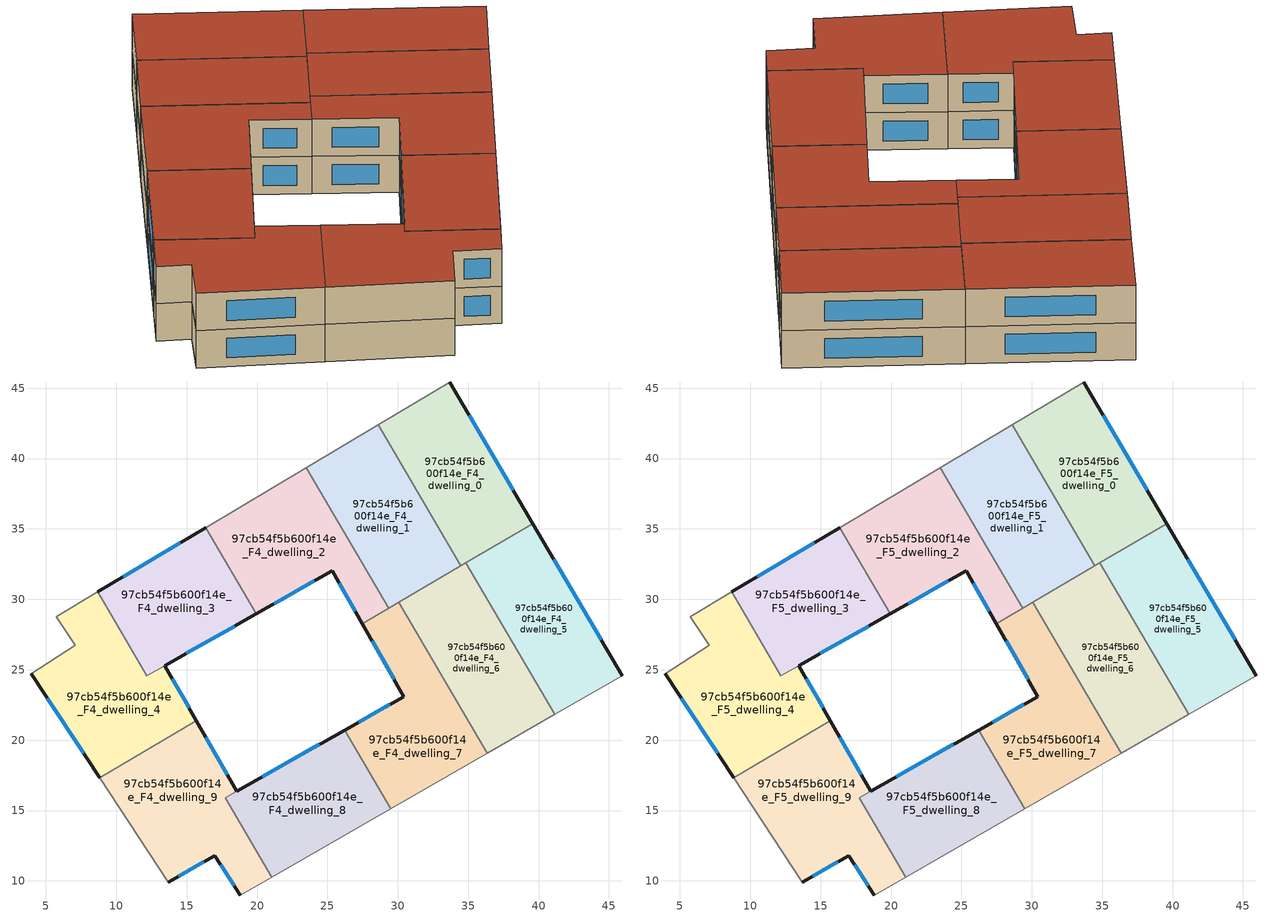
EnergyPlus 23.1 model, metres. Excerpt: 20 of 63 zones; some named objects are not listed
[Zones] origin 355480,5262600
97cb54f5b600f14e_F4_dwelling_0
 floor to 97cb54f5b600f14e_F3_dwelling_0 (EU_floor_Construction): 33.69,45.44 39.59,35.39 34.47,32.39 28.6,42.4 z12
 wall outside (EU_wall_Construction): 39.59,35.39 33.69,45.44 z12:15
 wall to 97cb54f5b600f14e_F4_dwelling_1 (EU_wall_Construction): 28.6,42.4 34.47,32.39 z12:15
 wall adiabatic (EU_wall_Construction): 33.69,45.44 28.6,42.4 z12:15
 wall to 97cb54f5b600f14e_F4_dwelling_5 (EU_wall_Construction): 34.83,32.59 39.59,35.39 z12:15
 wall to 97cb54f5b600f14e_F4_dwelling_6 (EU_wall_Construction): 34.47,32.39 34.83,32.59 z12:15
 window (EU_Window_Construction): 38.2,37.75 35.07,43.08 z12.7:14.3
97cb54f5b600f14e_F4_dwelling_1
 floor to 97cb54f5b600f14e_F3_dwelling_1 (EU_floor_Construction): 28.6,42.4 34.47,32.39 29.34,29.37 23.49,39.35 z12
 wall to 97cb54f5b600f14e_F4_dwelling_2 (EU_wall_Construction): 23.49,39.35 29.34,29.37 z12:15
 wall adiabatic (EU_wall_Construction): 28.6,42.4 23.49,39.35 z12:15
 wall to 97cb54f5b600f14e_F4_dwelling_6 (EU_wall_Construction): 30.05,29.79 34.47,32.39 z12:15
 wall to 97cb54f5b600f14e_F4_dwelling_7 (EU_wall_Construction): 29.34,29.37 30.05,29.79 z12:15
97cb54f5b600f14e_F4_dwelling_2
 floor to 97cb54f5b600f14e_F3_dwelling_2 (EU_floor_Construction): 23.49,39.35 29.34,29.37 27.48,28.28 25.35,32.02 19.95,28.97 16.35,35.1 z12
 wall outside (EU_wall_Construction): 19.95,28.97 25.35,32.02 27.48,28.28 z12:15
 wall to 97cb54f5b600f14e_F4_dwelling_3 (EU_wall_Construction): 16.35,35.1 19.95,28.97 z12:15
 wall adiabatic (EU_wall_Construction): 23.49,39.35 16.35,35.1 z12:15
 wall to 97cb54f5b600f14e_F4_dwelling_7 (EU_wall_Construction): 27.48,28.28 29.34,29.37 z12:15
 window (EU_Window_Construction): 25.85,31.14 26.98,29.16 / 21.21,29.69 24.08,31.31 z12.7:14.3
97cb54f5b600f14e_F4_dwelling_3
 floor to 97cb54f5b600f14e_F3_dwelling_3 (EU_floor_Construction): 16.35,35.1 19.95,28.97 12.18,24.58 8.69,30.53 z12
 wall outside (EU_wall_Construction): 16.35,35.1 8.69,30.53 / 13.46,25.3 19.95,28.97 z12:15
 wall to 97cb54f5b600f14e_F4_dwelling_4 (EU_wall_Construction): 8.69,30.53 12.18,24.58 13.46,25.3 z12:15
 window (EU_Window_Construction): 14.55,34.02 10.49,31.6 / 14.99,26.16 18.42,28.11 z12.7:14.3
97cb54f5b600f14e_F4_dwelling_4
 floor to 97cb54f5b600f14e_F3_dwelling_4 (EU_floor_Construction): 13.46,25.3 15.7,21.37 8.81,17.33 3.98,24.72 7.09,26.75 5.75,28.77 8.69,30.53 12.18,24.58 z12
 wall outside (EU_wall_Construction): 3.98,24.72 8.81,17.33 / 15.7,21.37 13.46,25.3 z12:15
 wall to 97cb54f5b600f14e_F4_dwelling_9 (EU_wall_Construction): 8.81,17.33 15.7,21.37 z12:15
 wall adiabatic (EU_wall_Construction): 8.69,30.53 5.75,28.77 7.09,26.75 3.98,24.72 z12:15
 window (EU_Window_Construction): 5.11,22.99 7.68,19.07 / 15.17,22.29 13.99,24.38 z12.7:14.3
97cb54f5b600f14e_F4_dwelling_5
 floor to 97cb54f5b600f14e_F3_dwelling_5 (EU_floor_Construction): 39.59,35.39 45.93,24.58 41.15,21.83 34.83,32.59 z12
 wall outside (EU_wall_Construction): 45.93,24.58 39.59,35.39 z12:15
 wall adiabatic (EU_wall_Construction): 41.15,21.83 45.93,24.58 z12:15
 wall to 97cb54f5b600f14e_F4_dwelling_6 (EU_wall_Construction): 34.83,32.59 41.15,21.83 z12:15
 window (EU_Window_Construction): 44.44,27.12 41.08,32.85 z12.7:14.3
97cb54f5b600f14e_F4_dwelling_6
 floor to 97cb54f5b600f14e_F3_dwelling_6 (EU_floor_Construction): 34.83,32.59 41.15,21.83 36.35,19.07 30.05,29.79 z12
 wall adiabatic (EU_wall_Construction): 36.35,19.07 41.15,21.83 z12:15
 wall to 97cb54f5b600f14e_F4_dwelling_7 (EU_wall_Construction): 30.05,29.79 36.35,19.07 z12:15
97cb54f5b600f14e_F4_dwelling_7
 floor to 97cb54f5b600f14e_F3_dwelling_7 (EU_floor_Construction): 30.05,29.79 36.35,19.07 29.5,15.14 26.23,20.71 30.43,23.09 27.48,28.28 z12
 wall outside (EU_wall_Construction): 27.48,28.28 30.43,23.09 26.23,20.71 z12:15
 wall adiabatic (EU_wall_Construction): 29.5,15.14 36.35,19.07 z12:15
 wall to 97cb54f5b600f14e_F4_dwelling_8 (EU_wall_Construction): 26.23,20.71 29.5,15.14 z12:15
 window (EU_Window_Construction): 28.17,27.06 29.74,24.31 / 29.44,22.53 27.22,21.27 z12.7:14.3
97cb54f5b600f14e_F4_dwelling_8
 floor to 97cb54f5b600f14e_F3_dwelling_8 (EU_floor_Construction): 26.23,20.71 29.5,15.14 21.04,10.28 17.73,15.91 z12
 wall outside (EU_wall_Construction): 26.23,20.71 18.55,16.37 z12:15
 wall to 97cb54f5b600f14e_F4_dwelling_9 (EU_wall_Construction): 18.55,16.37 17.73,15.91 21.04,10.28 z12:15
 wall adiabatic (EU_wall_Construction): 21.04,10.28 29.5,15.14 z12:15
 window (EU_Window_Construction): 24.43,19.69 20.35,17.39 z12.7:14.3
97cb54f5b600f14e_F4_dwelling_9
 floor to 97cb54f5b600f14e_F3_dwelling_9 (EU_floor_Construction): 15.7,21.37 18.55,16.37 17.73,15.91 21.04,10.28 18.82,9 16.99,11.8 13.68,9.89 8.81,17.33 z12
 wall outside (EU_wall_Construction): 18.55,16.37 15.7,21.37 / 13.68,9.89 16.99,11.8 18.82,9 z12:15
 wall adiabatic (EU_wall_Construction): 18.82,9 21.04,10.28 / 8.81,17.33 13.68,9.89 z12:15
 window (EU_Window_Construction): 17.88,17.54 16.37,20.2 / 17.42,11.14 18.39,9.66 / 14.45,10.34 16.21,11.35 z12.7:14.3
97cb54f5b600f14e_F5_dwelling_0
 floor to 97cb54f5b600f14e_F4_dwelling_0 (EU_floor_Construction): 33.69,45.44 39.59,35.39 34.47,32.39 28.6,42.4 z15
 wall outside (EU_wall_Construction): 39.59,35.39 33.69,45.44 z15:18
 wall to 97cb54f5b600f14e_F5_dwelling_1 (EU_wall_Construction): 28.6,42.4 34.47,32.39 z15:18
 wall adiabatic (EU_wall_Construction): 33.69,45.44 28.6,42.4 z15:18
 wall to 97cb54f5b600f14e_F5_dwelling_5 (EU_wall_Construction): 34.83,32.59 39.59,35.39 z15:18
 wall to 97cb54f5b600f14e_F5_dwelling_6 (EU_wall_Construction): 34.47,32.39 34.83,32.59 z15:18
 window (EU_Window_Construction): 38.2,37.75 35.07,43.08 z15.7:17.3
 roof outside (EU_roof_Construction): 39.59,35.39 33.69,45.44 28.6,42.4 34.47,32.39 z18
97cb54f5b600f14e_F5_dwelling_1
 floor to 97cb54f5b600f14e_F4_dwelling_1 (EU_floor_Construction): 28.6,42.4 34.47,32.39 29.34,29.37 23.49,39.35 z15
 wall to 97cb54f5b600f14e_F5_dwelling_2 (EU_wall_Construction): 23.49,39.35 29.34,29.37 z15:18
 wall adiabatic (EU_wall_Construction): 28.6,42.4 23.49,39.35 z15:18
 wall to 97cb54f5b600f14e_F5_dwelling_6 (EU_wall_Construction): 30.05,29.79 34.47,32.39 z15:18
 wall to 97cb54f5b600f14e_F5_dwelling_7 (EU_wall_Construction): 29.34,29.37 30.05,29.79 z15:18
 roof outside (EU_roof_Construction): 34.47,32.39 28.6,42.4 23.49,39.35 29.34,29.37 z18
97cb54f5b600f14e_F5_dwelling_2
 floor to 97cb54f5b600f14e_F4_dwelling_2 (EU_floor_Construction): 23.49,39.35 29.34,29.37 27.48,28.28 25.35,32.02 19.95,28.97 16.35,35.1 z15
 wall outside (EU_wall_Construction): 19.95,28.97 25.35,32.02 27.48,28.28 z15:18
 wall to 97cb54f5b600f14e_F5_dwelling_3 (EU_wall_Construction): 16.35,35.1 19.95,28.97 z15:18
 wall adiabatic (EU_wall_Construction): 23.49,39.35 16.35,35.1 z15:18
 wall to 97cb54f5b600f14e_F5_dwelling_7 (EU_wall_Construction): 27.48,28.28 29.34,29.37 z15:18
 window (EU_Window_Construction): 25.85,31.14 26.98,29.16 / 21.21,29.69 24.08,31.31 z15.7:17.3
 roof outside (EU_roof_Construction): 29.34,29.37 23.49,39.35 16.35,35.1 19.95,28.97 25.35,32.02 27.48,28.28 z18
97cb54f5b600f14e_F5_dwelling_3
 floor to 97cb54f5b600f14e_F4_dwelling_3 (EU_floor_Construction): 16.35,35.1 19.95,28.97 12.18,24.58 8.69,30.53 z15
 wall outside (EU_wall_Construction): 16.35,35.1 8.69,30.53 / 13.46,25.3 19.95,28.97 z15:18
 wall to 97cb54f5b600f14e_F5_dwelling_4 (EU_wall_Construction): 8.69,30.53 12.18,24.58 13.46,25.3 z15:18
 window (EU_Window_Construction): 14.55,34.02 10.49,31.6 / 14.99,26.16 18.42,28.11 z15.7:17.3
 roof outside (EU_roof_Construction): 19.95,28.97 16.35,35.1 8.69,30.53 12.18,24.58 z18
97cb54f5b600f14e_F5_dwelling_4
 floor to 97cb54f5b600f14e_F4_dwelling_4 (EU_floor_Construction): 13.46,25.3 15.7,21.37 8.81,17.33 3.98,24.72 7.09,26.75 5.75,28.77 8.69,30.53 12.18,24.58 z15
 wall outside (EU_wall_Construction): 3.98,24.72 8.81,17.33 / 15.7,21.37 13.46,25.3 z15:18
 wall to 97cb54f5b600f14e_F5_dwelling_9 (EU_wall_Construction): 8.81,17.33 15.7,21.37 z15:18
 wall adiabatic (EU_wall_Construction): 8.69,30.53 5.75,28.77 7.09,26.75 3.98,24.72 z15:18
 window (EU_Window_Construction): 5.11,22.99 7.68,19.07 / 15.17,22.29 13.99,24.38 z15.7:17.3
 roof outside (EU_roof_Construction): 15.7,21.37 13.46,25.3 12.18,24.58 8.69,30.53 5.75,28.77 7.09,26.75 3.98,24.72 8.81,17.33 z18
97cb54f5b600f14e_F5_dwelling_5
 floor to 97cb54f5b600f14e_F4_dwelling_5 (EU_floor_Construction): 39.59,35.39 45.93,24.58 41.15,21.83 34.83,32.59 z15
 wall outside (EU_wall_Construction): 45.93,24.58 39.59,35.39 z15:18
 wall adiabatic (EU_wall_Construction): 41.15,21.83 45.93,24.58 z15:18
 wall to 97cb54f5b600f14e_F5_dwelling_6 (EU_wall_Construction): 34.83,32.59 41.15,21.83 z15:18
 window (EU_Window_Construction): 44.44,27.12 41.08,32.85 z15.7:17.3
 roof outside (EU_roof_Construction): 45.93,24.58 39.59,35.39 34.83,32.59 41.15,21.83 z18
97cb54f5b600f14e_F5_dwelling_6
 floor to 97cb54f5b600f14e_F4_dwelling_6 (EU_floor_Construction): 34.83,32.59 41.15,21.83 36.35,19.07 30.05,29.79 z15
 wall adiabatic (EU_wall_Construction): 36.35,19.07 41.15,21.83 z15:18
 wall to 97cb54f5b600f14e_F5_dwelling_7 (EU_wall_Construction): 30.05,29.79 36.35,19.07 z15:18
 roof outside (EU_roof_Construction): 41.15,21.83 34.83,32.59 30.05,29.79 36.35,19.07 z18
97cb54f5b600f14e_F5_dwelling_7
 floor to 97cb54f5b600f14e_F4_dwelling_7 (EU_floor_Construction): 30.05,29.79 36.35,19.07 29.5,15.14 26.23,20.71 30.43,23.09 27.48,28.28 z15
 wall outside (EU_wall_Construction): 27.48,28.28 30.43,23.09 26.23,20.71 z15:18
 wall adiabatic (EU_wall_Construction): 29.5,15.14 36.35,19.07 z15:18
 wall to 97cb54f5b600f14e_F5_dwelling_8 (EU_wall_Construction): 26.23,20.71 29.5,15.14 z15:18
 window (EU_Window_Construction): 28.17,27.06 29.74,24.31 / 29.44,22.53 27.22,21.27 z15.7:17.3
 roof outside (EU_roof_Construction): 36.35,19.07 30.05,29.79 27.48,28.28 30.43,23.09 26.23,20.71 29.5,15.14 z18
97cb54f5b600f14e_F5_dwelling_8
 floor to 97cb54f5b600f14e_F4_dwelling_8 (EU_floor_Construction): 26.23,20.71 29.5,15.14 21.04,10.28 17.73,15.91 z15
 wall outside (EU_wall_Construction): 26.23,20.71 18.55,16.37 z15:18
 wall to 97cb54f5b600f14e_F5_dwelling_9 (EU_wall_Construction): 18.55,16.37 17.73,15.91 21.04,10.28 z15:18
 wall adiabatic (EU_wall_Construction): 21.04,10.28 29.5,15.14 z15:18
 window (EU_Window_Construction): 24.43,19.69 20.35,17.39 z15.7:17.3
 roof outside (EU_roof_Construction): 29.5,15.14 26.23,20.71 17.73,15.91 21.04,10.28 z18
97cb54f5b600f14e_F5_dwelling_9
 floor to 97cb54f5b600f14e_F4_dwelling_9 (EU_floor_Construction): 15.7,21.37 18.55,16.37 17.73,15.91 21.04,10.28 18.82,9 16.99,11.8 13.68,9.89 8.81,17.33 z15
 wall outside (EU_wall_Construction): 18.55,16.37 15.7,21.37 / 13.68,9.89 16.99,11.8 18.82,9 z15:18
 wall adiabatic (EU_wall_Construction): 18.82,9 21.04,10.28 / 8.81,17.33 13.68,9.89 z15:18
 window (EU_Window_Construction): 17.88,17.54 16.37,20.2 / 17.42,11.14 18.39,9.66 / 14.45,10.34 16.21,11.35 z15.7:17.3
 roof outside (EU_roof_Construction): 21.04,10.28 17.73,15.91 18.55,16.37 15.7,21.37 8.81,17.33 13.68,9.89 16.99,11.8 18.82,9 z18
[Building]
EU S2 Campaign: North Axis=0; Terrain=City; Solar Distribution=FullExterior
[Site:Location]
Budapest.Ferenc.Liszt.Intl.AP: Latitude=47.437; Longitude=19.256; Time Zone=1; Elevation=185
[SizingPeriod:WeatherFileDays]
AnnualSizingPeriod: Begin Month=1; Begin Day of Month=1; End Month=12; End Day of Month=31; Day of Week for Start Day=Monday; Use Weather File Daylight Saving Period=No; Use Weather File Rain and Snow Indicators=No
[MATERIAL]
EU_InternalMass_Material: Roughness=MediumRough; Thickness=0.1; Conductivity=1; Density=1800; Specific Heat=900; Thermal Absorptance=0.9; Solar Absorptance=0.7; Visible Absorptance=0.7
[MATERIAL:NOMASS] Roughness=MediumRough; Thermal Absorptance=0.9; Solar Absorptance=0.7; Visible Absorptance=0.7
Name | Thermal Resistance
EU_wall_NoMass | 0.832559
EU_roof_NoMass | 1.39638
EU_floor_NoMass | 0.872794
[WINDOWMATERIAL:SIMPLEGLAZINGSYSTEM]
EU_Window_SimpleGlazing: UFactor=2.79869; Solar Heat Gain Coefficient=0.75; Visible Transmittance=0.75
[CONSTRUCTION]
EU_wall_Construction: EU_wall_NoMass
EU_roof_Construction: EU_roof_NoMass
EU_floor_Construction: EU_floor_NoMass
EU_Window_Construction: EU_Window_SimpleGlazing
EU_InternalMass_Construction: EU_InternalMass_Material
[ZONE] Type=1; Multiplier=1; Ceiling Height=autocalculate; Floor Area=autocalculate; Part of Total Floor Area=Yes
Name | Volume
97cb54f5b600f14e_F4_dwelling_0; 97cb54f5b600f14e_F5_dwelling_0; 97cb54f5b600f14e_F4_dwelling_6; 97cb54f5b600f14e_F5_dwelling_6 | 206.922
97cb54f5b600f14e_F4_dwelling_1; 97cb54f5b600f14e_F5_dwelling_1 | 206.957
97cb54f5b600f14e_F4_dwelling_2; 97cb54f5b600f14e_F5_dwelling_2 | 206.966
97cb54f5b600f14e_F4_dwelling_3; 97cb54f5b600f14e_F5_dwelling_3 | 187.326
97cb54f5b600f14e_F4_dwelling_4; 97cb54f5b600f14e_F5_dwelling_4 | 226.534
97cb54f5b600f14e_F4_dwelling_5; 97cb54f5b600f14e_F5_dwelling_5 | 206.962
97cb54f5b600f14e_F4_dwelling_7; 97cb54f5b600f14e_F5_dwelling_7 | 206.947
97cb54f5b600f14e_F4_dwelling_8; 97cb54f5b600f14e_F5_dwelling_8 | 190.221
97cb54f5b600f14e_F4_dwelling_9; 97cb54f5b600f14e_F5_dwelling_9 | 223.7
[INTERNALMASS] Construction=EU_InternalMass_Construction
Name | Zone or ZoneList | Surface Area
97cb54f5b600f14e_F4_dwelling_0_EU_InternalMass | 97cb54f5b600f14e_F4_dwelling_0 | 68.974
97cb54f5b600f14e_F4_dwelling_1_EU_InternalMass | 97cb54f5b600f14e_F4_dwelling_1 | 68.9857
97cb54f5b600f14e_F4_dwelling_2_EU_InternalMass | 97cb54f5b600f14e_F4_dwelling_2 | 68.9887
97cb54f5b600f14e_F4_dwelling_3_EU_InternalMass | 97cb54f5b600f14e_F4_dwelling_3 | 62.4394
97cb54f5b600f14e_F4_dwelling_4_EU_InternalMass | 97cb54f5b600f14e_F4_dwelling_4 | 75.513
97cb54f5b600f14e_F4_dwelling_5_EU_InternalMass | 97cb54f5b600f14e_F4_dwelling_5 | 68.9873
97cb54f5b600f14e_F4_dwelling_6_EU_InternalMass | 97cb54f5b600f14e_F4_dwelling_6 | 68.9742
97cb54f5b600f14e_F4_dwelling_7_EU_InternalMass | 97cb54f5b600f14e_F4_dwelling_7 | 68.9822
97cb54f5b600f14e_F4_dwelling_8_EU_InternalMass | 97cb54f5b600f14e_F4_dwelling_8 | 63.4024
97cb54f5b600f14e_F4_dwelling_9_EU_InternalMass | 97cb54f5b600f14e_F4_dwelling_9 | 74.5647
97cb54f5b600f14e_F5_dwelling_0_EU_InternalMass | 97cb54f5b600f14e_F5_dwelling_0 | 68.974
97cb54f5b600f14e_F5_dwelling_1_EU_InternalMass | 97cb54f5b600f14e_F5_dwelling_1 | 68.9857
97cb54f5b600f14e_F5_dwelling_2_EU_InternalMass | 97cb54f5b600f14e_F5_dwelling_2 | 68.9887
97cb54f5b600f14e_F5_dwelling_3_EU_InternalMass | 97cb54f5b600f14e_F5_dwelling_3 | 62.4394
97cb54f5b600f14e_F5_dwelling_4_EU_InternalMass | 97cb54f5b600f14e_F5_dwelling_4 | 75.513
97cb54f5b600f14e_F5_dwelling_5_EU_InternalMass | 97cb54f5b600f14e_F5_dwelling_5 | 68.9873
97cb54f5b600f14e_F5_dwelling_6_EU_InternalMass | 97cb54f5b600f14e_F5_dwelling_6 | 68.9742
97cb54f5b600f14e_F5_dwelling_7_EU_InternalMass | 97cb54f5b600f14e_F5_dwelling_7 | 68.9822
97cb54f5b600f14e_F5_dwelling_8_EU_InternalMass | 97cb54f5b600f14e_F5_dwelling_8 | 63.4024
97cb54f5b600f14e_F5_dwelling_9_EU_InternalMass | 97cb54f5b600f14e_F5_dwelling_9 | 74.5647
[OTHEREQUIPMENT] Fuel Type=Electricity; Design Level Calculation Method=Watts/Area; Power per Zone Floor Area=1; Fraction Latent=0; Fraction Radiant=0; Fraction Lost=0; Carbon Dioxide Generation Rate=0; EndUse Subcategory=EU_Step8_InternalGains
Name | Zone or ZoneList or Space or SpaceList | Schedule
EU_Step8_InternalGain_97cb54f5b600f14e_F4_dwelling_0_f000 | 97cb54f5b600f14e_F4_dwelling_0 | EU_Step8_GainSchedule_97cb54f5b600f14e_F4_dwelling_0_f000
EU_Step8_InternalGain_97cb54f5b600f14e_F4_dwelling_1_f000 | 97cb54f5b600f14e_F4_dwelling_1 | EU_Step8_GainSchedule_97cb54f5b600f14e_F4_dwelling_1_f000
EU_Step8_InternalGain_97cb54f5b600f14e_F4_dwelling_2_f000 | 97cb54f5b600f14e_F4_dwelling_2 | EU_Step8_GainSchedule_97cb54f5b600f14e_F4_dwelling_2_f000
EU_Step8_InternalGain_97cb54f5b600f14e_F4_dwelling_3_f000 | 97cb54f5b600f14e_F4_dwelling_3 | EU_Step8_GainSchedule_97cb54f5b600f14e_F4_dwelling_3_f000
EU_Step8_InternalGain_97cb54f5b600f14e_F4_dwelling_4_f000 | 97cb54f5b600f14e_F4_dwelling_4 | EU_Step8_GainSchedule_97cb54f5b600f14e_F4_dwelling_4_f000
EU_Step8_InternalGain_97cb54f5b600f14e_F4_dwelling_5_f000 | 97cb54f5b600f14e_F4_dwelling_5 | EU_Step8_GainSchedule_97cb54f5b600f14e_F4_dwelling_5_f000
EU_Step8_InternalGain_97cb54f5b600f14e_F4_dwelling_6_f000 | 97cb54f5b600f14e_F4_dwelling_6 | EU_Step8_GainSchedule_97cb54f5b600f14e_F4_dwelling_6_f000
EU_Step8_InternalGain_97cb54f5b600f14e_F4_dwelling_7_f000 | 97cb54f5b600f14e_F4_dwelling_7 | EU_Step8_GainSchedule_97cb54f5b600f14e_F4_dwelling_7_f000
EU_Step8_InternalGain_97cb54f5b600f14e_F4_dwelling_8_f000 | 97cb54f5b600f14e_F4_dwelling_8 | EU_Step8_GainSchedule_97cb54f5b600f14e_F4_dwelling_8_f000
EU_Step8_InternalGain_97cb54f5b600f14e_F4_dwelling_9_f000 | 97cb54f5b600f14e_F4_dwelling_9 | EU_Step8_GainSchedule_97cb54f5b600f14e_F4_dwelling_9_f000
EU_Step8_InternalGain_97cb54f5b600f14e_F5_dwelling_0_f000 | 97cb54f5b600f14e_F5_dwelling_0 | EU_Step8_GainSchedule_97cb54f5b600f14e_F5_dwelling_0_f000
EU_Step8_InternalGain_97cb54f5b600f14e_F5_dwelling_1_f000 | 97cb54f5b600f14e_F5_dwelling_1 | EU_Step8_GainSchedule_97cb54f5b600f14e_F5_dwelling_1_f000
EU_Step8_InternalGain_97cb54f5b600f14e_F5_dwelling_2_f000 | 97cb54f5b600f14e_F5_dwelling_2 | EU_Step8_GainSchedule_97cb54f5b600f14e_F5_dwelling_2_f000
EU_Step8_InternalGain_97cb54f5b600f14e_F5_dwelling_3_f000 | 97cb54f5b600f14e_F5_dwelling_3 | EU_Step8_GainSchedule_97cb54f5b600f14e_F5_dwelling_3_f000
EU_Step8_InternalGain_97cb54f5b600f14e_F5_dwelling_4_f000 | 97cb54f5b600f14e_F5_dwelling_4 | EU_Step8_GainSchedule_97cb54f5b600f14e_F5_dwelling_4_f000
EU_Step8_InternalGain_97cb54f5b600f14e_F5_dwelling_5_f000 | 97cb54f5b600f14e_F5_dwelling_5 | EU_Step8_GainSchedule_97cb54f5b600f14e_F5_dwelling_5_f000
EU_Step8_InternalGain_97cb54f5b600f14e_F5_dwelling_6_f000 | 97cb54f5b600f14e_F5_dwelling_6 | EU_Step8_GainSchedule_97cb54f5b600f14e_F5_dwelling_6_f000
EU_Step8_InternalGain_97cb54f5b600f14e_F5_dwelling_7_f000 | 97cb54f5b600f14e_F5_dwelling_7 | EU_Step8_GainSchedule_97cb54f5b600f14e_F5_dwelling_7_f000
EU_Step8_InternalGain_97cb54f5b600f14e_F5_dwelling_8_f000 | 97cb54f5b600f14e_F5_dwelling_8 | EU_Step8_GainSchedule_97cb54f5b600f14e_F5_dwelling_8_f000
EU_Step8_InternalGain_97cb54f5b600f14e_F5_dwelling_9_f000 | 97cb54f5b600f14e_F5_dwelling_9 | EU_Step8_GainSchedule_97cb54f5b600f14e_F5_dwelling_9_f000
[ZONEVENTILATION:DESIGNFLOWRATE] Schedule=EU_AlwaysOn; Design Flow Rate Calculation Method=AirChanges/Hour; Air Changes per Hour=0.475469; Ventilation Type=Natural; Fan Pressure Rise=0; Fan Total Efficiency=1; Constant Term Coefficient=1; Temperature Term Coefficient=0; Velocity Term Coefficient=0; Velocity Squared Term Coefficient=0; Minimum Indoor Temperature=-100; Maximum Indoor Temperature=100; Delta Temperature=-100; Minimum Outdoor Temperature=-100; Maximum Outdoor Temperature=100; Maximum Wind Speed=40
Name | Zone or ZoneList or Space or SpaceList
EU_ConstantAir_97cb54f5b600f14e_F4_dwelling_0 | 97cb54f5b600f14e_F4_dwelling_0
EU_ConstantAir_97cb54f5b600f14e_F4_dwelling_1 | 97cb54f5b600f14e_F4_dwelling_1
EU_ConstantAir_97cb54f5b600f14e_F4_dwelling_2 | 97cb54f5b600f14e_F4_dwelling_2
EU_ConstantAir_97cb54f5b600f14e_F4_dwelling_3 | 97cb54f5b600f14e_F4_dwelling_3
EU_ConstantAir_97cb54f5b600f14e_F4_dwelling_4 | 97cb54f5b600f14e_F4_dwelling_4
EU_ConstantAir_97cb54f5b600f14e_F4_dwelling_5 | 97cb54f5b600f14e_F4_dwelling_5
EU_ConstantAir_97cb54f5b600f14e_F4_dwelling_6 | 97cb54f5b600f14e_F4_dwelling_6
EU_ConstantAir_97cb54f5b600f14e_F4_dwelling_7 | 97cb54f5b600f14e_F4_dwelling_7
EU_ConstantAir_97cb54f5b600f14e_F4_dwelling_8 | 97cb54f5b600f14e_F4_dwelling_8
EU_ConstantAir_97cb54f5b600f14e_F4_dwelling_9 | 97cb54f5b600f14e_F4_dwelling_9
EU_ConstantAir_97cb54f5b600f14e_F5_dwelling_0 | 97cb54f5b600f14e_F5_dwelling_0
EU_ConstantAir_97cb54f5b600f14e_F5_dwelling_1 | 97cb54f5b600f14e_F5_dwelling_1
EU_ConstantAir_97cb54f5b600f14e_F5_dwelling_2 | 97cb54f5b600f14e_F5_dwelling_2
EU_ConstantAir_97cb54f5b600f14e_F5_dwelling_3 | 97cb54f5b600f14e_F5_dwelling_3
EU_ConstantAir_97cb54f5b600f14e_F5_dwelling_4 | 97cb54f5b600f14e_F5_dwelling_4
EU_ConstantAir_97cb54f5b600f14e_F5_dwelling_5 | 97cb54f5b600f14e_F5_dwelling_5
EU_ConstantAir_97cb54f5b600f14e_F5_dwelling_6 | 97cb54f5b600f14e_F5_dwelling_6
EU_ConstantAir_97cb54f5b600f14e_F5_dwelling_7 | 97cb54f5b600f14e_F5_dwelling_7
EU_ConstantAir_97cb54f5b600f14e_F5_dwelling_8 | 97cb54f5b600f14e_F5_dwelling_8
EU_ConstantAir_97cb54f5b600f14e_F5_dwelling_9 | 97cb54f5b600f14e_F5_dwelling_9
[HVACTEMPLATE:ZONE:IDEALLOADSAIRSYSTEM] System Availability Schedule=EU_AlwaysOn; Maximum Heating Supply Air Temperature=50; Minimum Cooling Supply Air Temperature=13; Maximum Heating Supply Air Humidity Ratio=0.0156; Minimum Cooling Supply Air Humidity Ratio=0.0077; Heating Limit=NoLimit; Cooling Limit=NoLimit; Heating Availability Schedule=EU_AlwaysOn; Cooling Availability Schedule=EU_CoolingOff; Dehumidification Control Type=ConstantSensibleHeatRatio; Cooling Sensible Heat Ratio=0.7; Dehumidification Setpoint=60; Humidification Control Type=None; Humidification Setpoint=30; Outdoor Air Method=None; Outdoor Air Flow Rate per Person=0.00944; Outdoor Air Flow Rate per Zone Floor Area=0; Outdoor Air Flow Rate per Zone=0; Demand Controlled Ventilation Type=None; Outdoor Air Economizer Type=NoEconomizer; Heat Recovery Type=None; Sensible Heat Recovery Effectiveness=0.7; Latent Heat Recovery Effectiveness=0.65
Name | Template Thermostat
97cb54f5b600f14e_F4_dwelling_0 | EU_HeatOnly_97cb54f5b600f14e_F4_dwelling_0
97cb54f5b600f14e_F4_dwelling_1 | EU_HeatOnly_97cb54f5b600f14e_F4_dwelling_1
97cb54f5b600f14e_F4_dwelling_2 | EU_HeatOnly_97cb54f5b600f14e_F4_dwelling_2
97cb54f5b600f14e_F4_dwelling_3 | EU_HeatOnly_97cb54f5b600f14e_F4_dwelling_3
97cb54f5b600f14e_F4_dwelling_4 | EU_HeatOnly_97cb54f5b600f14e_F4_dwelling_4
97cb54f5b600f14e_F4_dwelling_5 | EU_HeatOnly_97cb54f5b600f14e_F4_dwelling_5
97cb54f5b600f14e_F4_dwelling_6 | EU_HeatOnly_97cb54f5b600f14e_F4_dwelling_6
97cb54f5b600f14e_F4_dwelling_7 | EU_HeatOnly_97cb54f5b600f14e_F4_dwelling_7
97cb54f5b600f14e_F4_dwelling_8 | EU_HeatOnly_97cb54f5b600f14e_F4_dwelling_8
97cb54f5b600f14e_F4_dwelling_9 | EU_HeatOnly_97cb54f5b600f14e_F4_dwelling_9
97cb54f5b600f14e_F5_dwelling_0 | EU_HeatOnly_97cb54f5b600f14e_F5_dwelling_0
97cb54f5b600f14e_F5_dwelling_1 | EU_HeatOnly_97cb54f5b600f14e_F5_dwelling_1
97cb54f5b600f14e_F5_dwelling_2 | EU_HeatOnly_97cb54f5b600f14e_F5_dwelling_2
97cb54f5b600f14e_F5_dwelling_3 | EU_HeatOnly_97cb54f5b600f14e_F5_dwelling_3
97cb54f5b600f14e_F5_dwelling_4 | EU_HeatOnly_97cb54f5b600f14e_F5_dwelling_4
97cb54f5b600f14e_F5_dwelling_5 | EU_HeatOnly_97cb54f5b600f14e_F5_dwelling_5
97cb54f5b600f14e_F5_dwelling_6 | EU_HeatOnly_97cb54f5b600f14e_F5_dwelling_6
97cb54f5b600f14e_F5_dwelling_7 | EU_HeatOnly_97cb54f5b600f14e_F5_dwelling_7
97cb54f5b600f14e_F5_dwelling_8 | EU_HeatOnly_97cb54f5b600f14e_F5_dwelling_8
97cb54f5b600f14e_F5_dwelling_9 | EU_HeatOnly_97cb54f5b600f14e_F5_dwelling_9
[SIZING:ZONE] Zone Cooling Design Supply Air Temperature Input Method=SupplyAirTemperature; Zone Cooling Design Supply Air Temperature=13; Zone Heating Design Supply Air Temperature Input Method=SupplyAirTemperature; Zone Heating Design Supply Air Temperature=50; Zone Cooling Design Supply Air Humidity Ratio=0.008; Zone Heating Design Supply Air Humidity Ratio=0.008; Cooling Design Air Flow Method=DesignDay; Cooling Design Air Flow Rate=0; Cooling Minimum Air Flow per Zone Floor Area=0.000762; Cooling Minimum Air Flow=0; Cooling Minimum Air Flow Fraction=0.2; Heating Design Air Flow Method=DesignDay; Heating Design Air Flow Rate=0; Heating Maximum Air Flow per Zone Floor Area=0.002032; Heating Maximum Air Flow=0.141576; Heating Maximum Air Flow Fraction=0.3; Account for Dedicated Outdoor Air System=No; Dedicated Outdoor Air System Control Strategy=NeutralSupplyAir; Dedicated Outdoor Air Low Setpoint Temperature for Design=autosize; Dedicated Outdoor Air High Setpoint Temperature for Design=autosize; Zone Load Sizing Method=Sensible Load Only No Latent Load; Zone Latent Cooling Design Supply Air Humidity Ratio Input Method=HumidityRatioDifference; Zone Cooling Design Supply Air Humidity Ratio Difference=0.005; Zone Latent Heating Design Supply Air Humidity Ratio Input Method=HumidityRatioDifference; Zone Humidification Design Supply Air Humidity Ratio Difference=0.005
97cb54f5b600f14e_F4_dwelling_0; 97cb54f5b600f14e_F4_dwelling_1; 97cb54f5b600f14e_F4_dwelling_2; 97cb54f5b600f14e_F4_dwelling_3; 97cb54f5b600f14e_F4_dwelling_4; 97cb54f5b600f14e_F4_dwelling_5; 97cb54f5b600f14e_F4_dwelling_6; 97cb54f5b600f14e_F4_dwelling_7; 97cb54f5b600f14e_F4_dwelling_8; 97cb54f5b600f14e_F4_dwelling_9; 97cb54f5b600f14e_F5_dwelling_0; 97cb54f5b600f14e_F5_dwelling_1; 97cb54f5b600f14e_F5_dwelling_2; 97cb54f5b600f14e_F5_dwelling_3; 97cb54f5b600f14e_F5_dwelling_4; 97cb54f5b600f14e_F5_dwelling_5; 97cb54f5b600f14e_F5_dwelling_6; 97cb54f5b600f14e_F5_dwelling_7; 97cb54f5b600f14e_F5_dwelling_8; 97cb54f5b600f14e_F5_dwelling_9
[SCHEDULE:CONSTANT]
Name | Hourly Value
EU_AlwaysOn | 1
EU_CoolingOff | 0
[SCHEDULE:FILE] Column Number=1; Rows to Skip at Top=0; Number of Hours of Data=8760; Column Separator=Comma; Interpolate to Timestep=No; Minutes per Item=60; Adjust Schedule for Daylight Savings=Yes
Name | File
EU_Step8_GainSchedule_97cb54f5b600f14e_F4_dwelling_0_f000 | ../../schedules/97cb54f5b600f14e/97cb54f5b600f14e_F4_dwelling_0_f000_gain.csv
EU_Step8_GainSchedule_97cb54f5b600f14e_F4_dwelling_1_f000 | ../../schedules/97cb54f5b600f14e/97cb54f5b600f14e_F4_dwelling_1_f000_gain.csv
EU_Step8_GainSchedule_97cb54f5b600f14e_F4_dwelling_2_f000 | ../../schedules/97cb54f5b600f14e/97cb54f5b600f14e_F4_dwelling_2_f000_gain.csv
EU_Step8_GainSchedule_97cb54f5b600f14e_F4_dwelling_3_f000 | ../../schedules/97cb54f5b600f14e/97cb54f5b600f14e_F4_dwelling_3_f000_gain.csv
EU_Step8_GainSchedule_97cb54f5b600f14e_F4_dwelling_4_f000 | ../../schedules/97cb54f5b600f14e/97cb54f5b600f14e_F4_dwelling_4_f000_gain.csv
EU_Step8_GainSchedule_97cb54f5b600f14e_F4_dwelling_5_f000 | ../../schedules/97cb54f5b600f14e/97cb54f5b600f14e_F4_dwelling_5_f000_gain.csv
EU_Step8_GainSchedule_97cb54f5b600f14e_F4_dwelling_6_f000 | ../../schedules/97cb54f5b600f14e/97cb54f5b600f14e_F4_dwelling_6_f000_gain.csv
EU_Step8_GainSchedule_97cb54f5b600f14e_F4_dwelling_7_f000 | ../../schedules/97cb54f5b600f14e/97cb54f5b600f14e_F4_dwelling_7_f000_gain.csv
EU_Step8_GainSchedule_97cb54f5b600f14e_F4_dwelling_8_f000 | ../../schedules/97cb54f5b600f14e/97cb54f5b600f14e_F4_dwelling_8_f000_gain.csv
EU_Step8_GainSchedule_97cb54f5b600f14e_F4_dwelling_9_f000 | ../../schedules/97cb54f5b600f14e/97cb54f5b600f14e_F4_dwelling_9_f000_gain.csv
EU_Step8_GainSchedule_97cb54f5b600f14e_F5_dwelling_0_f000 | ../../schedules/97cb54f5b600f14e/97cb54f5b600f14e_F5_dwelling_0_f000_gain.csv
EU_Step8_GainSchedule_97cb54f5b600f14e_F5_dwelling_1_f000 | ../../schedules/97cb54f5b600f14e/97cb54f5b600f14e_F5_dwelling_1_f000_gain.csv
EU_Step8_GainSchedule_97cb54f5b600f14e_F5_dwelling_2_f000 | ../../schedules/97cb54f5b600f14e/97cb54f5b600f14e_F5_dwelling_2_f000_gain.csv
EU_Step8_GainSchedule_97cb54f5b600f14e_F5_dwelling_3_f000 | ../../schedules/97cb54f5b600f14e/97cb54f5b600f14e_F5_dwelling_3_f000_gain.csv
EU_Step8_GainSchedule_97cb54f5b600f14e_F5_dwelling_4_f000 | ../../schedules/97cb54f5b600f14e/97cb54f5b600f14e_F5_dwelling_4_f000_gain.csv
EU_Step8_GainSchedule_97cb54f5b600f14e_F5_dwelling_5_f000 | ../../schedules/97cb54f5b600f14e/97cb54f5b600f14e_F5_dwelling_5_f000_gain.csv
EU_Step8_GainSchedule_97cb54f5b600f14e_F5_dwelling_6_f000 | ../../schedules/97cb54f5b600f14e/97cb54f5b600f14e_F5_dwelling_6_f000_gain.csv
EU_Step8_GainSchedule_97cb54f5b600f14e_F5_dwelling_7_f000 | ../../schedules/97cb54f5b600f14e/97cb54f5b600f14e_F5_dwelling_7_f000_gain.csv
EU_Step8_GainSchedule_97cb54f5b600f14e_F5_dwelling_8_f000 | ../../schedules/97cb54f5b600f14e/97cb54f5b600f14e_F5_dwelling_8_f000_gain.csv
EU_Step8_GainSchedule_97cb54f5b600f14e_F5_dwelling_9_f000 | ../../schedules/97cb54f5b600f14e/97cb54f5b600f14e_F5_dwelling_9_f000_gain.csv
